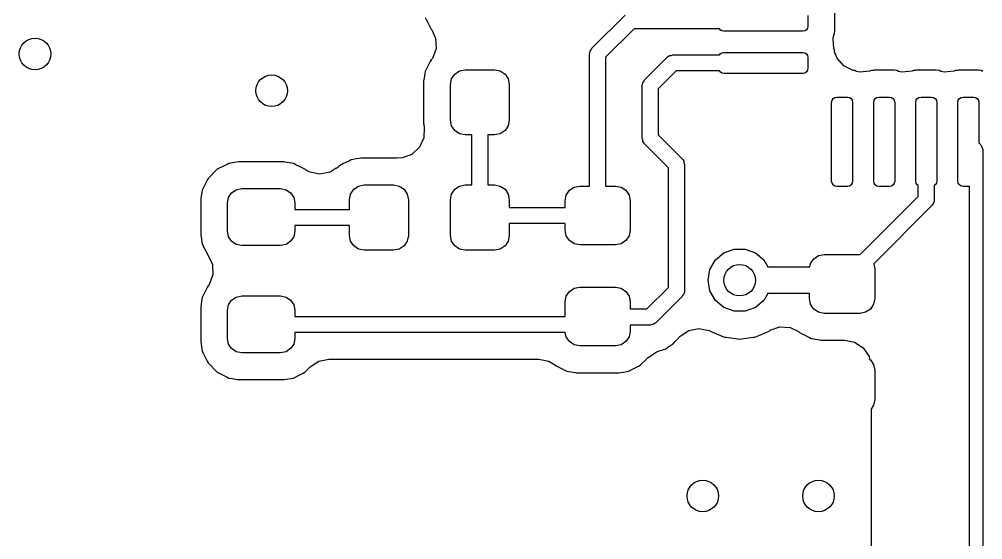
# Model space of a CAD drawing. Extents: x 0.99 to 4.24, y -7.27 to -4.02.
# Drawn here: x 2.6496 to 3.0103, y -6.7369 to -6.5421 of the extents above; entities that cross this region are included whole.
import ezdxf

# ---------------------------------------------------------------- set-up
doc = ezdxf.new("R2010")
doc.units = 0
doc.header["$MEASUREMENT"] = 0
doc.layers.add('BLACK', color=7, linetype='CONTINUOUS')

msp = doc.modelspace()

# ---------------------------------------------------------------- linework, layer by layer
at = {"layer": 'BLACK', "linetype": 'CONTINUOUS'}
for p, q in [((2.9549, -6.54647), (2.9549, -6.53897)), ((2.80158, -6.54147), (2.80194, -6.54217)), ((2.80194, -6.54217), (2.80194, -6.54217)), ((2.80194, -6.54217), (2.8024, -6.54309)), ((2.8024, -6.54309), (2.80381, -6.54586)), ((2.86402, -6.553), (2.87642, -6.5406)), ((2.94488, -6.54075), (2.94488, -6.54468)), ((2.80381, -6.54586), (2.80403, -6.54607)), ((2.80403, -6.54607), (2.80549, -6.54925)), ((2.87979, -6.54572), (2.86914, -6.55636)), ((2.91175, -6.54572), (2.87979, -6.54572)), ((2.91199, -6.54608), (2.91175, -6.54572)), ((2.91263, -6.5465), (2.91199, -6.54608)), ((2.91339, -6.54665), (2.91263, -6.5465)), ((2.94291, -6.54665), (2.91339, -6.54665)), ((2.94367, -6.5465), (2.94291, -6.54665)), ((2.94431, -6.54608), (2.94367, -6.5465)), ((2.94473, -6.54544), (2.94431, -6.54608)), ((2.94488, -6.54468), (2.94473, -6.54544)), ((2.95478, -6.54749), (2.9549, -6.54647)), ((2.80549, -6.54925), (2.80565, -6.55313)), ((2.95426, -6.54935), (2.95451, -6.54811)), ((2.95453, -6.55312), (2.95426, -6.54935)), ((2.95451, -6.54811), (2.95478, -6.54749)), ((2.80565, -6.55313), (2.8043, -6.55678)), ((2.86332, -6.55409), (2.86374, -6.55359)), ((2.86374, -6.55359), (2.86402, -6.553)), ((2.95478, -6.55367), (2.95453, -6.55312)), ((2.95486, -6.55438), (2.95478, -6.55367)), ((2.80381, -6.55729), (2.80346, -6.55799)), ((2.80425, -6.55686), (2.80381, -6.55729)), ((2.8043, -6.55678), (2.80425, -6.55686)), ((2.86314, -6.55512), (2.86317, -6.55493)), ((2.86314, -6.60453), (2.86314, -6.55512)), ((2.86315, -6.55486), (2.86321, -6.55474)), ((2.86317, -6.55493), (2.86315, -6.55486)), ((2.86321, -6.55474), (2.86332, -6.55409)), ((2.86914, -6.55636), (2.86914, -6.60453)), ((2.88371, -6.56481), (2.89217, -6.55634)), ((2.89217, -6.55634), (2.89232, -6.55624)), ((2.89232, -6.55624), (2.89236, -6.55617)), ((2.89236, -6.55617), (2.89249, -6.55612)), ((2.89249, -6.55612), (2.89302, -6.55575)), ((2.89302, -6.55575), (2.89368, -6.55569)), ((2.89368, -6.55569), (2.89429, -6.55546)), ((2.89429, -6.55546), (2.91175, -6.55546)), ((2.91175, -6.55546), (2.91199, -6.5551)), ((2.91199, -6.5551), (2.91263, -6.55468)), ((2.91263, -6.55468), (2.91339, -6.55453)), ((2.91339, -6.55453), (2.94291, -6.55453)), ((2.94291, -6.55453), (2.94367, -6.55468)), ((2.94367, -6.55468), (2.94431, -6.5551)), ((2.94431, -6.5551), (2.94473, -6.55574)), ((2.94473, -6.55574), (2.94488, -6.5565)), ((2.94488, -6.5565), (2.94488, -6.56043)), ((2.9558, -6.55664), (2.95486, -6.55438)), ((2.95835, -6.55957), (2.9558, -6.55664)), ((2.80194, -6.56098), (2.80158, -6.56168)), ((2.80346, -6.55799), (2.80194, -6.56098)), ((2.80194, -6.56098), (2.80194, -6.56098)), ((2.81443, -6.56144), (2.81654, -6.56102)), ((2.81654, -6.56102), (2.82756, -6.56102)), ((2.82756, -6.56102), (2.82967, -6.56144)), ((2.94473, -6.56119), (2.94431, -6.56182)), ((2.94488, -6.56043), (2.94473, -6.56119)), ((2.96178, -6.56128), (2.95835, -6.55957)), ((2.80118, -6.56423), (2.801, -6.56531)), ((2.80146, -6.56245), (2.80118, -6.56423)), ((2.80158, -6.56168), (2.80146, -6.56245)), ((2.81102, -6.56654), (2.81144, -6.56443)), ((2.81144, -6.56443), (2.81264, -6.56264)), ((2.81264, -6.56264), (2.81443, -6.56144)), ((2.82967, -6.56144), (2.83146, -6.56264)), ((2.83146, -6.56264), (2.83265, -6.56443)), ((2.83265, -6.56443), (2.83307, -6.56654)), ((2.88343, -6.5654), (2.88371, -6.56481)), ((2.89553, -6.56146), (2.88883, -6.56817)), ((2.91175, -6.56146), (2.89553, -6.56146)), ((2.91199, -6.56182), (2.91175, -6.56146)), ((2.91263, -6.56225), (2.91199, -6.56182)), ((2.91339, -6.5624), (2.91263, -6.56225)), ((2.94291, -6.5624), (2.91339, -6.5624)), ((2.94367, -6.56225), (2.94291, -6.5624)), ((2.94431, -6.56182), (2.94367, -6.56225)), ((2.96245, -6.56136), (2.96178, -6.56128)), ((2.96307, -6.56163), (2.96245, -6.56136)), ((2.96431, -6.56188), (2.96307, -6.56163)), ((2.96808, -6.56161), (2.96431, -6.56188)), ((2.96863, -6.56136), (2.96808, -6.56161)), ((2.96937, -6.56128), (2.96863, -6.56136)), ((2.96938, -6.56128), (2.96937, -6.56128)), ((2.96937, -6.56128), (2.96937, -6.56128)), ((2.96968, -6.56124), (2.96938, -6.56128)), ((2.96938, -6.56128), (2.96938, -6.56128)), ((2.97717, -6.56124), (2.96968, -6.56124)), ((2.9782, -6.56136), (2.97717, -6.56124)), ((2.97882, -6.56163), (2.9782, -6.56136)), ((2.98006, -6.56188), (2.97882, -6.56163)), ((2.98383, -6.56161), (2.98006, -6.56188)), ((2.98438, -6.56136), (2.98383, -6.56161)), ((2.98512, -6.56128), (2.98438, -6.56136)), ((2.98513, -6.56128), (2.98512, -6.56128)), ((2.98512, -6.56128), (2.98512, -6.56128)), ((2.98542, -6.56124), (2.98513, -6.56128)), ((2.98513, -6.56128), (2.98513, -6.56128)), ((2.99292, -6.56124), (2.98542, -6.56124)), ((2.99395, -6.56136), (2.99292, -6.56124)), ((2.99457, -6.56163), (2.99395, -6.56136)), ((2.99581, -6.56188), (2.99457, -6.56163)), ((2.99958, -6.56161), (2.99581, -6.56188)), ((3.00013, -6.56136), (2.99958, -6.56161)), ((3.00087, -6.56128), (3.00013, -6.56136)), ((3.00088, -6.56128), (3.00087, -6.56128)), ((3.00087, -6.56128), (3.00087, -6.56128)), ((3.00117, -6.56124), (3.00088, -6.56128)), ((3.00088, -6.56128), (3.00088, -6.56128)), ((3.00867, -6.56124), (3.00117, -6.56124)), ((3.0097, -6.56136), (3.00867, -6.56124)), ((3.01032, -6.56163), (3.0097, -6.56136)), ((2.801, -6.56531), (2.801, -6.58114)), ((2.81102, -6.57992), (2.81102, -6.56654)), ((2.83307, -6.56654), (2.83307, -6.57992)), ((2.88283, -6.56693), (2.88286, -6.56675)), ((2.88283, -6.58661), (2.88283, -6.56693)), ((2.88284, -6.56667), (2.88289, -6.56655)), ((2.88286, -6.56675), (2.88284, -6.56667)), ((2.88289, -6.56655), (2.88301, -6.5659)), ((2.88301, -6.5659), (2.88343, -6.5654)), ((2.88883, -6.56817), (2.88883, -6.58537)), ((2.95389, -6.57247), (2.95432, -6.57184)), ((2.95432, -6.57184), (2.95496, -6.57141)), ((2.95496, -6.57141), (2.95571, -6.57126)), ((2.95571, -6.57126), (2.95965, -6.57126)), ((2.95965, -6.57126), (2.9604, -6.57141)), ((2.9604, -6.57141), (2.96104, -6.57184)), ((2.96104, -6.57184), (2.96146, -6.57247)), ((2.96964, -6.57247), (2.97006, -6.57184)), ((2.97006, -6.57184), (2.9707, -6.57141)), ((2.9707, -6.57141), (2.97146, -6.57126)), ((2.97146, -6.57126), (2.97539, -6.57126)), ((2.97539, -6.57126), (2.97615, -6.57141)), ((2.97615, -6.57141), (2.97679, -6.57184)), ((2.97679, -6.57184), (2.97721, -6.57247)), ((2.98539, -6.57247), (2.98581, -6.57184)), ((2.98581, -6.57184), (2.98645, -6.57141)), ((2.98645, -6.57141), (2.9872, -6.57126)), ((2.9872, -6.57126), (2.99114, -6.57126)), ((2.99114, -6.57126), (2.99189, -6.57141)), ((2.99189, -6.57141), (2.99253, -6.57184)), ((2.99253, -6.57184), (2.99296, -6.57247)), ((3.00113, -6.57247), (3.00156, -6.57184)), ((3.00156, -6.57184), (3.0022, -6.57141)), ((3.0022, -6.57141), (3.00295, -6.57126)), ((3.00295, -6.57126), (3.00689, -6.57126)), ((3.00689, -6.57126), (3.00764, -6.57141)), ((3.00764, -6.57141), (3.00828, -6.57184)), ((3.00828, -6.57184), (3.00871, -6.57247)), ((2.95374, -6.57323), (2.95389, -6.57247)), ((2.95374, -6.60276), (2.95374, -6.57323)), ((2.96146, -6.57247), (2.96161, -6.57323)), ((2.96161, -6.57323), (2.96161, -6.60276)), ((2.96949, -6.57323), (2.96964, -6.57247)), ((2.96949, -6.60276), (2.96949, -6.57323)), ((2.97721, -6.57247), (2.97736, -6.57323)), ((2.97736, -6.57323), (2.97736, -6.60276)), ((2.98524, -6.57323), (2.98539, -6.57247)), ((2.98524, -6.60276), (2.98524, -6.57323)), ((2.99296, -6.57247), (2.99311, -6.57323)), ((2.99311, -6.57323), (2.99311, -6.60276)), ((3.00098, -6.57323), (3.00113, -6.57247)), ((3.00098, -6.60276), (3.00098, -6.57323)), ((3.00871, -6.57247), (3.00886, -6.57323)), ((3.00886, -6.57323), (3.00886, -6.58839)), ((2.801, -6.58114), (2.80107, -6.58153)), ((2.80107, -6.58153), (2.80107, -6.58153)), ((2.80107, -6.58153), (2.80124, -6.58263)), ((2.80124, -6.58263), (2.80109, -6.58651)), ((2.81144, -6.58203), (2.81102, -6.57992)), ((2.81264, -6.58382), (2.81144, -6.58203)), ((2.83265, -6.58203), (2.83146, -6.58382)), ((2.83307, -6.57992), (2.83265, -6.58203)), ((2.81443, -6.58501), (2.81264, -6.58382)), ((2.81654, -6.58543), (2.81443, -6.58501)), ((2.81905, -6.58543), (2.81654, -6.58543)), ((2.81905, -6.60413), (2.81905, -6.58543)), ((2.82756, -6.58543), (2.82505, -6.58543)), ((2.82505, -6.58543), (2.82505, -6.60413)), ((2.82967, -6.58501), (2.82756, -6.58543)), ((2.83146, -6.58382), (2.82967, -6.58501)), ((2.88883, -6.58537), (2.89779, -6.59434)), ((2.79946, -6.59004), (2.79661, -6.59268)), ((2.80109, -6.58651), (2.79946, -6.59004)), ((2.88305, -6.58723), (2.88283, -6.58661)), ((2.88311, -6.58788), (2.88305, -6.58723)), ((2.88348, -6.58842), (2.88311, -6.58788)), ((2.88353, -6.58854), (2.88348, -6.58842)), ((2.8836, -6.58858), (2.88353, -6.58854)), ((2.88371, -6.58874), (2.8836, -6.58858)), ((2.89267, -6.5977), (2.88371, -6.58874)), ((3.00886, -6.58839), (3.00956, -6.5891)), ((3.00956, -6.5891), (3.0103, -6.59087)), ((2.79661, -6.59268), (2.79296, -6.59402)), ((3.0103, -6.59087), (3.0103, -6.79634)), ((2.72738, -6.59642), (2.72445, -6.59791)), ((2.72808, -6.59606), (2.72738, -6.59642)), ((2.73167, -6.59549), (2.72808, -6.59606)), ((2.74015, -6.59549), (2.73167, -6.59549)), ((2.74826, -6.59549), (2.74015, -6.59549)), ((2.74865, -6.59549), (2.74826, -6.59549)), ((2.74903, -6.59555), (2.74865, -6.59549)), ((2.74994, -6.5957), (2.74903, -6.59555)), ((2.74903, -6.59555), (2.74903, -6.59555)), ((2.75224, -6.59606), (2.74994, -6.5957)), ((2.75294, -6.59642), (2.75224, -6.59606)), ((2.75521, -6.59757), (2.75294, -6.59642)), ((2.75294, -6.59642), (2.75294, -6.59642)), ((2.7695, -6.59692), (2.76894, -6.59748)), ((2.77104, -6.59614), (2.7695, -6.59692)), ((2.77318, -6.59505), (2.77104, -6.59614)), ((2.77388, -6.59469), (2.77318, -6.59505)), ((2.77318, -6.59505), (2.77318, -6.59505)), ((2.77466, -6.59457), (2.77388, -6.59469)), ((2.7751, -6.5945), (2.77466, -6.59457)), ((2.77466, -6.59457), (2.77466, -6.59457)), ((2.77752, -6.59411), (2.7751, -6.5945)), ((2.78425, -6.59411), (2.77752, -6.59411)), ((2.79059, -6.59411), (2.78425, -6.59411)), ((2.79099, -6.59411), (2.79059, -6.59411)), ((2.79296, -6.59402), (2.79099, -6.5941)), ((2.79099, -6.5941), (2.79099, -6.59411)), ((2.89779, -6.59434), (2.8979, -6.59449)), ((2.8979, -6.59449), (2.89797, -6.59453)), ((2.89797, -6.59453), (2.89801, -6.59465)), ((2.89801, -6.59465), (2.89839, -6.59519)), ((2.89839, -6.59519), (2.89845, -6.59584)), ((2.89845, -6.59584), (2.89867, -6.59646)), ((2.89867, -6.59646), (2.89867, -6.6437)), ((2.72375, -6.59827), (2.72031, -6.6017)), ((2.72445, -6.59791), (2.72375, -6.59827)), ((2.72445, -6.59791), (2.72445, -6.59791)), ((2.75657, -6.59827), (2.75521, -6.59757)), ((2.75681, -6.59851), (2.75657, -6.59827)), ((2.75835, -6.59937), (2.75681, -6.59851)), ((2.76216, -6.60013), (2.75835, -6.59937)), ((2.76597, -6.59937), (2.76216, -6.60013)), ((2.76825, -6.59786), (2.76597, -6.59937)), ((2.76831, -6.59794), (2.76825, -6.59786)), ((2.76894, -6.59748), (2.76831, -6.59794)), ((2.89267, -6.64246), (2.89267, -6.5977)), ((2.71996, -6.6024), (2.71861, -6.60504)), ((2.72031, -6.6017), (2.71996, -6.6024)), ((2.71996, -6.6024), (2.71996, -6.6024)), ((2.77663, -6.60455), (2.77874, -6.60413)), ((2.77874, -6.60413), (2.78976, -6.60413)), ((2.78976, -6.60413), (2.79187, -6.60455)), ((2.81443, -6.60455), (2.81654, -6.60413)), ((2.81654, -6.60413), (2.81905, -6.60413)), ((2.82505, -6.60413), (2.82756, -6.60413)), ((2.82756, -6.60413), (2.82967, -6.60455)), ((2.95389, -6.60351), (2.95374, -6.60276)), ((2.95432, -6.60415), (2.95389, -6.60351)), ((2.95496, -6.60457), (2.95432, -6.60415)), ((2.96104, -6.60415), (2.9604, -6.60457)), ((2.96146, -6.60351), (2.96104, -6.60415)), ((2.96161, -6.60276), (2.96146, -6.60351)), ((2.96964, -6.60351), (2.96949, -6.60276)), ((2.97006, -6.60415), (2.96964, -6.60351)), ((2.9707, -6.60457), (2.97006, -6.60415)), ((2.97679, -6.60415), (2.97615, -6.60457)), ((2.97721, -6.60351), (2.97679, -6.60415)), ((2.97736, -6.60276), (2.97721, -6.60351)), ((2.98539, -6.60351), (2.98524, -6.60276)), ((2.98581, -6.60415), (2.98539, -6.60351)), ((2.98617, -6.60439), (2.98581, -6.60415)), ((2.98617, -6.6084), (2.98617, -6.60439)), ((2.99253, -6.60415), (2.99217, -6.60439)), ((2.99217, -6.60439), (2.99217, -6.60965)), ((2.99296, -6.60351), (2.99253, -6.60415)), ((2.99311, -6.60276), (2.99296, -6.60351)), ((3.00113, -6.60351), (3.00098, -6.60276)), ((3.00156, -6.60415), (3.00113, -6.60351)), ((3.0022, -6.60457), (3.00156, -6.60415)), ((2.71799, -6.6068), (2.71761, -6.60915)), ((2.71811, -6.60603), (2.71799, -6.6068)), ((2.71861, -6.60504), (2.71811, -6.60603)), ((2.72796, -6.60879), (2.72912, -6.60707)), ((2.72912, -6.60707), (2.73084, -6.60592)), ((2.73084, -6.60592), (2.73287, -6.60551)), ((2.73287, -6.60551), (2.74744, -6.60551)), ((2.74744, -6.60551), (2.74947, -6.60592)), ((2.74947, -6.60592), (2.7512, -6.60707)), ((2.7512, -6.60707), (2.75235, -6.60879)), ((2.77323, -6.60965), (2.77365, -6.60754)), ((2.77365, -6.60754), (2.77484, -6.60575)), ((2.77484, -6.60575), (2.77663, -6.60455)), ((2.79187, -6.60455), (2.79366, -6.60575)), ((2.79366, -6.60575), (2.79486, -6.60754)), ((2.79486, -6.60754), (2.79528, -6.60965)), ((2.81102, -6.60965), (2.81144, -6.60754)), ((2.81144, -6.60754), (2.81264, -6.60575)), ((2.81264, -6.60575), (2.81443, -6.60455)), ((2.82967, -6.60455), (2.83146, -6.60575)), ((2.83146, -6.60575), (2.83265, -6.60754)), ((2.83265, -6.60754), (2.83307, -6.60965)), ((2.85394, -6.61004), (2.85436, -6.60793)), ((2.85436, -6.60793), (2.85555, -6.60614)), ((2.85555, -6.60614), (2.85734, -6.60495)), ((2.85734, -6.60495), (2.85945, -6.60453)), ((2.85945, -6.60453), (2.86314, -6.60453)), ((2.86914, -6.60453), (2.87283, -6.60453)), ((2.87283, -6.60453), (2.87494, -6.60495)), ((2.87494, -6.60495), (2.87673, -6.60614)), ((2.87673, -6.60614), (2.87793, -6.60793)), ((2.87793, -6.60793), (2.87835, -6.61004)), ((2.95571, -6.60472), (2.95496, -6.60457)), ((2.95965, -6.60472), (2.95571, -6.60472)), ((2.9604, -6.60457), (2.95965, -6.60472)), ((2.97146, -6.60472), (2.9707, -6.60457)), ((2.97539, -6.60472), (2.97146, -6.60472)), ((2.97615, -6.60457), (2.97539, -6.60472)), ((3.00295, -6.60472), (3.0022, -6.60457)), ((3.0053, -6.60472), (3.00295, -6.60472)), ((3.0053, -6.7953), (3.0053, -6.60472)), ((2.71761, -6.60915), (2.71754, -6.60962)), ((2.71754, -6.60962), (2.71754, -6.62266)), ((2.72756, -6.61083), (2.72796, -6.60879)), ((2.72756, -6.62146), (2.72756, -6.61083)), ((2.75235, -6.60879), (2.75276, -6.61083)), ((2.75276, -6.61083), (2.75276, -6.61334)), ((2.77323, -6.61334), (2.77323, -6.60965)), ((2.79528, -6.60965), (2.79528, -6.62303)), ((2.81102, -6.62303), (2.81102, -6.60965)), ((2.83307, -6.60965), (2.83307, -6.61255)), ((2.85394, -6.61255), (2.85394, -6.61004)), ((2.87835, -6.61004), (2.87835, -6.62106)), ((2.96444, -6.63013), (2.98617, -6.6084)), ((2.99157, -6.61117), (2.99129, -6.61177)), ((2.99199, -6.61067), (2.99157, -6.61117)), ((2.99211, -6.61003), (2.99199, -6.61067)), ((2.99216, -6.60991), (2.99211, -6.61003)), ((2.99217, -6.60965), (2.99214, -6.60983)), ((2.99214, -6.60983), (2.99216, -6.60991)), ((2.75276, -6.61334), (2.77323, -6.61334)), ((2.83307, -6.61255), (2.85394, -6.61255)), ((2.99129, -6.61177), (2.96948, -6.63359)), ((2.85394, -6.61855), (2.83307, -6.61855)), ((2.83307, -6.61855), (2.83307, -6.62303)), ((2.85394, -6.62106), (2.85394, -6.61855)), ((2.72796, -6.62349), (2.72756, -6.62146)), ((2.75276, -6.62146), (2.75235, -6.62349)), ((2.77323, -6.61934), (2.75276, -6.61934)), ((2.75276, -6.61934), (2.75276, -6.62146)), ((2.77323, -6.62303), (2.77323, -6.61934)), ((2.85436, -6.62317), (2.85394, -6.62106)), ((2.87835, -6.62106), (2.87793, -6.62317)), ((2.71754, -6.62266), (2.71811, -6.62625)), ((2.72912, -6.62521), (2.72796, -6.62349)), ((2.73084, -6.62637), (2.72912, -6.62521)), ((2.7512, -6.62521), (2.74947, -6.62637)), ((2.75235, -6.62349), (2.7512, -6.62521)), ((2.77365, -6.62514), (2.77323, -6.62303)), ((2.77484, -6.62693), (2.77365, -6.62514)), ((2.79486, -6.62514), (2.79366, -6.62693)), ((2.79528, -6.62303), (2.79486, -6.62514)), ((2.81144, -6.62514), (2.81102, -6.62303)), ((2.81264, -6.62693), (2.81144, -6.62514)), ((2.83265, -6.62514), (2.83146, -6.62693)), ((2.83307, -6.62303), (2.83265, -6.62514)), ((2.85555, -6.62496), (2.85436, -6.62317)), ((2.85734, -6.62616), (2.85555, -6.62496)), ((2.85945, -6.62657), (2.85734, -6.62616)), ((2.87494, -6.62616), (2.87283, -6.62657)), ((2.87673, -6.62496), (2.87494, -6.62616)), ((2.87793, -6.62317), (2.87673, -6.62496)), ((2.71811, -6.62625), (2.72031, -6.63058)), ((2.73287, -6.62677), (2.73084, -6.62637)), ((2.74744, -6.62677), (2.73287, -6.62677)), ((2.74947, -6.62637), (2.74744, -6.62677)), ((2.77663, -6.62812), (2.77484, -6.62693)), ((2.77874, -6.62854), (2.77663, -6.62812)), ((2.78976, -6.62854), (2.77874, -6.62854)), ((2.79187, -6.62812), (2.78976, -6.62854)), ((2.79366, -6.62693), (2.79187, -6.62812)), ((2.81443, -6.62812), (2.81264, -6.62693)), ((2.81654, -6.62854), (2.81443, -6.62812)), ((2.82756, -6.62854), (2.81654, -6.62854)), ((2.82967, -6.62812), (2.82756, -6.62854)), ((2.83146, -6.62693), (2.82967, -6.62812)), ((2.87283, -6.62657), (2.85945, -6.62657)), ((2.91024, -6.63217), (2.91339, -6.62954)), ((2.91339, -6.62954), (2.91724, -6.62813)), ((2.91724, -6.62813), (2.92134, -6.62813)), ((2.92134, -6.62813), (2.9252, -6.62954)), ((2.9252, -6.62954), (2.92834, -6.63217)), ((2.72031, -6.63058), (2.72049, -6.63076)), ((2.72049, -6.63076), (2.72193, -6.6339)), ((2.90819, -6.63572), (2.91024, -6.63217)), ((2.92834, -6.63217), (2.92984, -6.63476)), ((2.94589, -6.63352), (2.94709, -6.63173)), ((2.94709, -6.63173), (2.94887, -6.63054)), ((2.94887, -6.63054), (2.95098, -6.63012)), ((2.95098, -6.63012), (2.96437, -6.63012)), ((2.96437, -6.63012), (2.96444, -6.63013)), ((2.72193, -6.6339), (2.72209, -6.63778)), ((2.90748, -6.63976), (2.90819, -6.63572)), ((2.92984, -6.63476), (2.94564, -6.63476)), ((2.94564, -6.63476), (2.94589, -6.63352)), ((2.96948, -6.63359), (2.96988, -6.63563)), ((2.96988, -6.63563), (2.96988, -6.64665)), ((2.72209, -6.63778), (2.72074, -6.64142)), ((2.90819, -6.6438), (2.90748, -6.63976)), ((2.71996, -6.64256), (2.71897, -6.6445)), ((2.72031, -6.64186), (2.71996, -6.64256)), ((2.72073, -6.64144), (2.72031, -6.64186)), ((2.72074, -6.64142), (2.72073, -6.64144)), ((2.85436, -6.64573), (2.85555, -6.64394)), ((2.85555, -6.64394), (2.85734, -6.64274)), ((2.85734, -6.64274), (2.85945, -6.64232)), ((2.85945, -6.64232), (2.87283, -6.64232)), ((2.87283, -6.64232), (2.87494, -6.64274)), ((2.87494, -6.64274), (2.87673, -6.64394)), ((2.87673, -6.64394), (2.87793, -6.64573)), ((2.88458, -6.65054), (2.89267, -6.64246)), ((2.8986, -6.64408), (2.89849, -6.64473)), ((2.89866, -6.64396), (2.8986, -6.64408)), ((2.89867, -6.6437), (2.89864, -6.64388)), ((2.89864, -6.64388), (2.89866, -6.64396)), ((2.91024, -6.64736), (2.90819, -6.6438)), ((2.71799, -6.64696), (2.7177, -6.64879)), ((2.71811, -6.64619), (2.71799, -6.64696)), ((2.71897, -6.6445), (2.71811, -6.64619)), ((2.72796, -6.64895), (2.72912, -6.64723)), ((2.72912, -6.64723), (2.73084, -6.64607)), ((2.73084, -6.64607), (2.73287, -6.64567)), ((2.73287, -6.64567), (2.74744, -6.64567)), ((2.74744, -6.64567), (2.74947, -6.64607)), ((2.74947, -6.64607), (2.7512, -6.64723)), ((2.7512, -6.64723), (2.75235, -6.64895)), ((2.85394, -6.64783), (2.85436, -6.64573)), ((2.87793, -6.64573), (2.87835, -6.64783)), ((2.89779, -6.64582), (2.88795, -6.65566)), ((2.89807, -6.64523), (2.89779, -6.64582)), ((2.89849, -6.64473), (2.89807, -6.64523)), ((2.91339, -6.64999), (2.91024, -6.64736)), ((2.92834, -6.64736), (2.9252, -6.64999)), ((2.92984, -6.64476), (2.92834, -6.64736)), ((2.94547, -6.64476), (2.92984, -6.64476)), ((2.94547, -6.64665), (2.94547, -6.64476)), ((2.94589, -6.64876), (2.94547, -6.64665)), ((2.96988, -6.64665), (2.96946, -6.64876)), ((2.7177, -6.64879), (2.71754, -6.64978)), ((2.71754, -6.64978), (2.71754, -6.66282)), ((2.72756, -6.65098), (2.72796, -6.64895)), ((2.72756, -6.66161), (2.72756, -6.65098)), ((2.75235, -6.64895), (2.75276, -6.65098)), ((2.75276, -6.65098), (2.75276, -6.6533)), ((2.85394, -6.6533), (2.85394, -6.64783)), ((2.87835, -6.64783), (2.87835, -6.65054)), ((2.87835, -6.65054), (2.88458, -6.65054)), ((2.91724, -6.6514), (2.91339, -6.64999)), ((2.92134, -6.6514), (2.91724, -6.6514)), ((2.9252, -6.64999), (2.92134, -6.6514)), ((2.94709, -6.65055), (2.94589, -6.64876)), ((2.94887, -6.65175), (2.94709, -6.65055)), ((2.96827, -6.65055), (2.96648, -6.65175)), ((2.96946, -6.64876), (2.96827, -6.65055)), ((2.75276, -6.6533), (2.85394, -6.6533)), ((2.95098, -6.65217), (2.94887, -6.65175)), ((2.96437, -6.65217), (2.95098, -6.65217)), ((2.96648, -6.65175), (2.96437, -6.65217)), ((2.88583, -6.65654), (2.87835, -6.65654)), ((2.87835, -6.65654), (2.87835, -6.65886)), ((2.88644, -6.65632), (2.88583, -6.65654)), ((2.88709, -6.65626), (2.88644, -6.65632)), ((2.88763, -6.65589), (2.88709, -6.65626)), ((2.88776, -6.65584), (2.88763, -6.65589)), ((2.8878, -6.65577), (2.88776, -6.65584)), ((2.88795, -6.65566), (2.8878, -6.65577)), ((2.89702, -6.66076), (2.90025, -6.6586)), ((2.90025, -6.6586), (2.90407, -6.65784)), ((2.90407, -6.65784), (2.90788, -6.6586)), ((2.90788, -6.6586), (2.90816, -6.65874)), ((2.9303, -6.65883), (2.93075, -6.65849)), ((2.93075, -6.65849), (2.93438, -6.65726)), ((2.93438, -6.65726), (2.93826, -6.65751)), ((2.93826, -6.65751), (2.94135, -6.65899)), ((2.72796, -6.66365), (2.72756, -6.66161)), ((2.75276, -6.66161), (2.75235, -6.66365)), ((2.85402, -6.6593), (2.75276, -6.6593)), ((2.75276, -6.6593), (2.75276, -6.66161)), ((2.85436, -6.66097), (2.85402, -6.6593)), ((2.85555, -6.66276), (2.85436, -6.66097)), ((2.87793, -6.66097), (2.87673, -6.66276)), ((2.87835, -6.65886), (2.87793, -6.66097)), ((2.89516, -6.66268), (2.89574, -6.66204)), ((2.89574, -6.66204), (2.89702, -6.66076)), ((2.90816, -6.65874), (2.90828, -6.65883)), ((2.90828, -6.65883), (2.90895, -6.65911)), ((2.90895, -6.65911), (2.91299, -6.66078)), ((2.91299, -6.66078), (2.91299, -6.66078)), ((2.91299, -6.66078), (2.91359, -6.66103)), ((2.91359, -6.66103), (2.91424, -6.66112)), ((2.91424, -6.66112), (2.91424, -6.66112)), ((2.91424, -6.66112), (2.91685, -6.66146)), ((2.91685, -6.66146), (2.91845, -6.66167)), ((2.91845, -6.66167), (2.91864, -6.6617)), ((2.91864, -6.6617), (2.91929, -6.66178)), ((2.91929, -6.66178), (2.91994, -6.6617)), ((2.91994, -6.6617), (2.92013, -6.66167)), ((2.92013, -6.66167), (2.92173, -6.66146)), ((2.92173, -6.66146), (2.92434, -6.66112)), ((2.92434, -6.66112), (2.92499, -6.66103)), ((2.92434, -6.66112), (2.92434, -6.66112)), ((2.92499, -6.66103), (2.92559, -6.66078)), ((2.92559, -6.66078), (2.9297, -6.65908)), ((2.92559, -6.66078), (2.92559, -6.66078)), ((2.9297, -6.65908), (2.9303, -6.65883)), ((2.9297, -6.65908), (2.9297, -6.65908)), ((2.94135, -6.65899), (2.94174, -6.65938)), ((2.94174, -6.65938), (2.94244, -6.65973)), ((2.94244, -6.65973), (2.94543, -6.66125)), ((2.94543, -6.66125), (2.94543, -6.66125)), ((2.94543, -6.66125), (2.94612, -6.66161)), ((2.94612, -6.66161), (2.9469, -6.66173)), ((2.9469, -6.66173), (2.94938, -6.66212)), ((2.94938, -6.66212), (2.94938, -6.66212)), ((2.94938, -6.66212), (2.94976, -6.66219)), ((2.94976, -6.66219), (2.95059, -6.66219)), ((2.95059, -6.66219), (2.95854, -6.66218)), ((2.95854, -6.66218), (2.96236, -6.66294)), ((2.71754, -6.66282), (2.71811, -6.66641)), ((2.72912, -6.66537), (2.72796, -6.66365)), ((2.73084, -6.66652), (2.72912, -6.66537)), ((2.7512, -6.66537), (2.74947, -6.66652)), ((2.75235, -6.66365), (2.7512, -6.66537)), ((2.85734, -6.66395), (2.85555, -6.66276)), ((2.85945, -6.66437), (2.85734, -6.66395)), ((2.87283, -6.66437), (2.85945, -6.66437)), ((2.87494, -6.66395), (2.87283, -6.66437)), ((2.87673, -6.66276), (2.87494, -6.66395)), ((2.89035, -6.66597), (2.89085, -6.66568)), ((2.89085, -6.66568), (2.89141, -6.66553)), ((2.89141, -6.66553), (2.89213, -6.66503)), ((2.89213, -6.66503), (2.89247, -6.66478)), ((2.89213, -6.66503), (2.89213, -6.66503)), ((2.89247, -6.66478), (2.89321, -6.66432)), ((2.89321, -6.66432), (2.89432, -6.66367)), ((2.89432, -6.66367), (2.89516, -6.66268)), ((2.96236, -6.66294), (2.96559, -6.6651)), ((2.96559, -6.6651), (2.96775, -6.66833)), ((2.71811, -6.66641), (2.71846, -6.66711)), ((2.71846, -6.66711), (2.71996, -6.67004)), ((2.73287, -6.66693), (2.73084, -6.66652)), ((2.74744, -6.66693), (2.73287, -6.66693)), ((2.74947, -6.66652), (2.74744, -6.66693)), ((2.76174, -6.67008), (2.76555, -6.66932)), ((2.76555, -6.66932), (2.84407, -6.66932)), ((2.84407, -6.66932), (2.84788, -6.67008)), ((2.88208, -6.67158), (2.8849, -6.66876)), ((2.8849, -6.66876), (2.88813, -6.6666)), ((2.88813, -6.6666), (2.88868, -6.66644)), ((2.88867, -6.66642), (2.88949, -6.66612)), ((2.88868, -6.66644), (2.88867, -6.66642)), ((2.88949, -6.66612), (2.89035, -6.66597)), ((2.96775, -6.66833), (2.96794, -6.66931)), ((2.96794, -6.66931), (2.96827, -6.66953)), ((2.71996, -6.67004), (2.71996, -6.67004)), ((2.71996, -6.67004), (2.72031, -6.67074)), ((2.72031, -6.67074), (2.72375, -6.67417)), ((2.75657, -6.67417), (2.75851, -6.67224)), ((2.75851, -6.67224), (2.76174, -6.67008)), ((2.84788, -6.67008), (2.84975, -6.67113)), ((2.84975, -6.67113), (2.85021, -6.67158)), ((2.85021, -6.67158), (2.8509, -6.67194)), ((2.8509, -6.67194), (2.85389, -6.67346)), ((2.87839, -6.67346), (2.88138, -6.67194)), ((2.88138, -6.67194), (2.88208, -6.67158)), ((2.96827, -6.66953), (2.96946, -6.67132)), ((2.96946, -6.67132), (2.96988, -6.67343)), ((2.72375, -6.67417), (2.72445, -6.67453)), ((2.72445, -6.67453), (2.72445, -6.67453)), ((2.72445, -6.67453), (2.72738, -6.67602)), ((2.72738, -6.67602), (2.72738, -6.67602)), ((2.72738, -6.67602), (2.72808, -6.67638)), ((2.72808, -6.67638), (2.72932, -6.67658)), ((2.72932, -6.67658), (2.73128, -6.67689)), ((2.74865, -6.67695), (2.75224, -6.67638)), ((2.75224, -6.67638), (2.75416, -6.6754)), ((2.75416, -6.6754), (2.75587, -6.67453)), ((2.75587, -6.67453), (2.75657, -6.67417)), ((2.75587, -6.67453), (2.75587, -6.67453)), ((2.85389, -6.67346), (2.85389, -6.67346)), ((2.85389, -6.67346), (2.85459, -6.67381)), ((2.85459, -6.67381), (2.85536, -6.67394)), ((2.85536, -6.67394), (2.85784, -6.67433)), ((2.85784, -6.67433), (2.85784, -6.67433)), ((2.85784, -6.67433), (2.85823, -6.67439)), ((2.85823, -6.67439), (2.85862, -6.67439)), ((2.85862, -6.67439), (2.86614, -6.67439)), ((2.86614, -6.67439), (2.87406, -6.67439)), ((2.87406, -6.67439), (2.87647, -6.67401)), ((2.87647, -6.67401), (2.87692, -6.67394)), ((2.87692, -6.67394), (2.87769, -6.67381)), ((2.87692, -6.67394), (2.87692, -6.67394)), ((2.87769, -6.67381), (2.87839, -6.67346)), ((2.87839, -6.67346), (2.87839, -6.67346)), ((2.96988, -6.67343), (2.96988, -6.68445)), ((2.73128, -6.67689), (2.73128, -6.67689)), ((2.73128, -6.67689), (2.73167, -6.67695)), ((2.73167, -6.67695), (2.73206, -6.67695)), ((2.73206, -6.67695), (2.74016, -6.67695)), ((2.74016, -6.67695), (2.74865, -6.67695)), ((2.96946, -6.68656), (2.9685, -6.68799)), ((2.96988, -6.68445), (2.96946, -6.68656)), ((2.9685, -6.68799), (2.9685, -6.79838))]:
    msp.add_line(p, q, dxfattribs=at)
at = {"layer": 'BLACK'}
for centre in [(2.65551, -6.55512), (2.74409, -6.5689), (2.91929, -6.63976), (2.90551, -6.72047), (2.94882, -6.72047)]:
    msp.add_circle(centre, 0.00591, dxfattribs=at)

doc.saveas('drawing.dxf')
